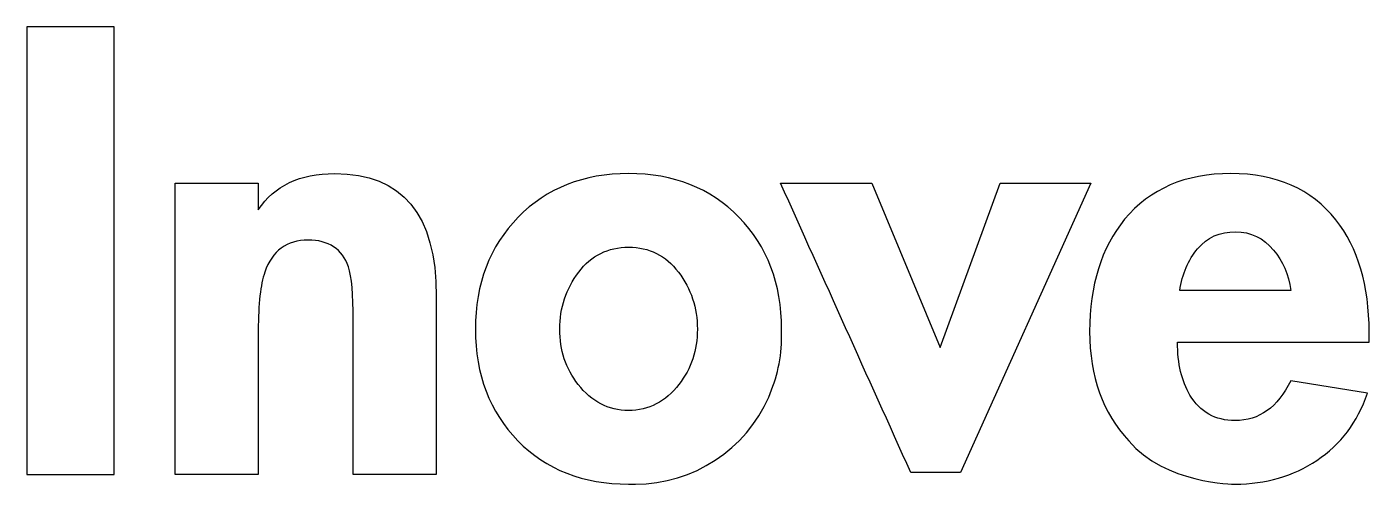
# Model space of a CAD drawing. Header units: centimetres. Extents: x -18.2 to 14.1, y -5.3 to 5.7.
import ezdxf

# ---------------------------------------------------------------- set-up
doc = ezdxf.new("R2010")
doc.units = ezdxf.units.CM
doc.header["$MEASUREMENT"] = 0
doc.layers.add('Layer 1', color=7, linetype='Continuous')

msp = doc.modelspace()

# ---------------------------------------------------------------- linework, layer by layer
at = {"layer": 'Layer 1', "color": 250}
for points, knots in [([(-16.09841, 5.74026), (-16.09841, 5.74026), (-16.09841, -5.04279), (-16.09841, -5.04279), (-16.09841, -5.04279), (-16.09841, -5.04279), (-18.20068, -5.04279), (-18.20068, -5.04279), (-18.20068, -5.04279), (-18.20068, -5.04279), (-18.20068, 5.74026), (-18.20068, 5.74026), (-18.20068, 5.74026), (-18.20068, 5.74026), (-16.09841, 5.74026), (-16.09841, 5.74026)], [0, 0, 0, 0, 0.2, 0.2, 0.2, 0.2, 0.4, 0.4, 0.4, 0.4, 0.6, 0.6, 0.6, 0.6, 1, 1, 1, 1]), ([(-13.93687, -5.04279), (-13.93687, -5.04279), (-12.62306, -5.04279), (-12.62306, -5.04279), (-12.62306, -5.04279), (-12.62306, -5.04279), (-12.62306, -4.61024), (-12.62306, -4.61024), (-12.62306, -4.61024), (-12.62306, -4.61024), (-12.62306, -3.4618), (-12.62306, -3.4618), (-12.62306, -3.4618), (-12.62306, -3.4618), (-12.62306, -1.56759), (-12.62306, -1.56759), (-12.62306, -1.56759), (-12.62306, -0.92856), (-12.57085, -0.46167), (-12.46596, -0.16614), (-12.46596, -0.16614), (-12.28472, 0.34857), (-11.93683, 0.60617), (-11.42195, 0.60617), (-11.42195, 0.60617), (-10.92622, 0.60617), (-10.60216, 0.39184), (-10.44945, -0.03742), (-10.44945, -0.03742), (-10.37325, -0.27589), (-10.33501, -0.70484), (-10.33501, -1.32458), (-10.33501, -1.32458), (-10.33501, -1.32458), (-10.33501, -5.04279), (-10.33501, -5.04279), (-10.33501, -5.04279), (-10.33501, -5.04279), (-8.33291, -5.04279), (-8.33291, -5.04279), (-8.33291, -5.04279), (-8.33291, -5.04279), (-8.33291, -0.75234), (-8.33291, -0.75234), (-8.33291, -0.75234), (-8.33291, 1.22106), (-9.14817, 2.20783), (-10.78072, 2.20783), (-10.78072, 2.20783), (-11.62436, 2.20783), (-12.23941, 1.91716), (-12.62306, 1.3355), (-12.62306, 1.3355), (-12.62306, 1.3355), (-12.62306, 1.3355), (-12.62306, 1.3355), (-12.62306, 1.3355), (-12.62306, 1.3355), (-12.62306, 1.97924), (-12.62306, 1.97924), (-12.62306, 1.97924), (-12.62306, 1.97924), (-14.62545, 1.97924), (-14.62545, 1.97924), (-14.62545, 1.97924), (-14.62545, 1.97924), (-14.62545, -3.4618), (-14.62545, -3.4618), (-14.62545, -3.4618), (-14.62545, -3.4618), (-14.62545, -5.04279), (-14.62545, -5.04279), (-14.62545, -5.04279), (-14.62545, -5.04279), (-13.93687, -5.04279), (-13.93687, -5.04279)], [0, 0, 0, 0, 0.05, 0.05, 0.05, 0.05, 0.1, 0.1, 0.1, 0.1, 0.15, 0.15, 0.15, 0.15, 0.2, 0.2, 0.2, 0.2, 0.25, 0.25, 0.25, 0.25, 0.3, 0.3, 0.3, 0.3, 0.35, 0.35, 0.35, 0.35, 0.4, 0.4, 0.4, 0.4, 0.45, 0.45, 0.45, 0.45, 0.5, 0.5, 0.5, 0.5, 0.55, 0.55, 0.55, 0.55, 0.6, 0.6, 0.6, 0.6, 0.65, 0.65, 0.65, 0.65, 0.7, 0.7, 0.7, 0.7, 0.75, 0.75, 0.75, 0.75, 0.8, 0.8, 0.8, 0.8, 0.85, 0.85, 0.85, 0.85, 0.9, 0.9, 0.9, 0.9, 1, 1, 1, 1]), ([(-0.01039, -1.62725), (-0.00991, -1.65176), (-0.0096, -1.67632), (-0.0096, -1.70095), (-0.0096, -1.70095), (-0.0096, -2.22616), (-0.12145, -2.72488), (-0.32224, -3.17397), (-0.32224, -3.17397), (-0.86563, -4.43566), (-2.14481, -5.27154), (-3.53012, -5.27154), (-3.53012, -5.27154), (-3.55519, -5.27154), (-3.58017, -5.2712), (-3.60511, -5.27067), (-3.60511, -5.27067), (-3.63628, -5.27125), (-3.66761, -5.27154), (-3.69911, -5.27154), (-3.69911, -5.27154), (-4.79579, -5.27154), (-5.68474, -4.92364), (-6.36626, -4.22769), (-6.36626, -4.22769), (-7.04795, -3.53158), (-7.38894, -2.63543), (-7.38894, -1.5389), (-7.38894, -1.5389), (-7.38894, -0.44254), (-7.04575, 0.45597), (-6.3592, 1.15678), (-6.3592, 1.15678), (-5.67298, 1.85758), (-4.78607, 2.20783), (-3.69911, 2.20783), (-3.69911, 2.20783), (-2.61247, 2.20783), (-1.72556, 1.85758), (-1.03933, 1.15678), (-1.03933, 1.15678), (-0.35279, 0.45597), (-0.0096, -0.44254), (-0.0096, -1.5389), (-0.0096, -1.5389), (-0.0096, -1.56851), (-0.0099, -1.59794), (-0.01039, -1.62725)], [0, 0, 0, 0, 0.07692308, 0.07692308, 0.07692308, 0.07692308, 0.15384615, 0.15384615, 0.15384615, 0.15384615, 0.23076923, 0.23076923, 0.23076923, 0.23076923, 0.30769231, 0.30769231, 0.30769231, 0.30769231, 0.38461538, 0.38461538, 0.38461538, 0.38461538, 0.46153846, 0.46153846, 0.46153846, 0.46153846, 0.53846154, 0.53846154, 0.53846154, 0.53846154, 0.61538462, 0.61538462, 0.61538462, 0.61538462, 0.69230769, 0.69230769, 0.69230769, 0.69230769, 0.76923077, 0.76923077, 0.76923077, 0.76923077, 0.84615385, 0.84615385, 0.84615385, 0.84615385, 1, 1, 1, 1]), ([(3.10138, -4.98915), (3.10138, -4.98915), (4.30182, -4.99248), (4.30182, -4.99248), (4.30182, -4.99248), (4.30182, -4.99248), (7.44374, 1.97924), (7.44374, 1.97924), (7.44374, 1.97924), (7.44374, 1.97924), (5.2554, 1.97924), (5.2554, 1.97924), (5.2554, 1.97924), (5.2554, 1.97924), (3.81114, -1.98243), (3.81114, -1.98243), (3.81114, -1.98243), (3.81114, -1.98243), (2.16651, 1.97924), (2.16651, 1.97924), (2.16651, 1.97924), (2.16651, 1.97924), (-0.03579, 1.97924), (-0.03579, 1.97924), (-0.03579, 1.97924), (1.00651, -0.34171), (2.05573, -2.6752), (3.10138, -4.98915)], [0, 0, 0, 0, 0.125, 0.125, 0.125, 0.125, 0.25, 0.25, 0.25, 0.25, 0.375, 0.375, 0.375, 0.375, 0.5, 0.5, 0.5, 0.5, 0.625, 0.625, 0.625, 0.625, 0.75, 0.75, 0.75, 0.75, 1, 1, 1, 1]), ([(14.14877, -1.85373), (14.14877, -1.85373), (9.52939, -1.85373), (9.52939, -1.85373), (9.52939, -1.85373), (9.52939, -2.36859), (9.62942, -2.79268), (9.82963, -3.12631), (9.82963, -3.12631), (10.0775, -3.53645), (10.43981, -3.74137), (10.91658, -3.74137), (10.91658, -3.74137), (11.49808, -3.74137), (11.94616, -3.422), (12.26082, -2.78327), (12.26082, -2.78327), (12.26082, -2.78327), (14.10581, -3.08335), (14.10581, -3.08335), (14.10581, -3.08335), (13.86735, -3.77961), (13.46207, -4.31815), (12.89014, -4.69944), (12.89014, -4.69944), (12.31804, -5.08104), (11.66004, -5.27154), (10.91658, -5.27154), (10.91658, -5.27154), (10.88494, -5.27117), (9.22417, -5.2615), (8.35651, -4.22769), (8.35651, -4.22769), (7.72736, -3.56028), (7.41286, -2.68309), (7.41286, -1.5963), (7.41286, -1.5963), (7.41286, -0.4808), (7.69396, 0.42007), (8.25664, 1.1066), (8.25664, 1.1066), (8.86668, 1.84081), (9.72004, 2.20783), (10.81625, 2.20783), (10.81625, 2.20783), (11.91277, 2.20783), (12.75672, 1.83595), (13.34778, 1.09234), (13.34778, 1.09234), (13.88177, 0.41552), (14.14877, -0.48566), (14.14877, -1.61055), (14.14877, -1.61055), (14.14877, -1.61055), (14.14877, -1.85373), (14.14877, -1.85373)], [0, 0, 0, 0, 0.06666667, 0.06666667, 0.06666667, 0.06666667, 0.13333333, 0.13333333, 0.13333333, 0.13333333, 0.2, 0.2, 0.2, 0.2, 0.26666667, 0.26666667, 0.26666667, 0.26666667, 0.33333333, 0.33333333, 0.33333333, 0.33333333, 0.4, 0.4, 0.4, 0.4, 0.46666667, 0.46666667, 0.46666667, 0.46666667, 0.53333333, 0.53333333, 0.53333333, 0.53333333, 0.6, 0.6, 0.6, 0.6, 0.66666667, 0.66666667, 0.66666667, 0.66666667, 0.73333333, 0.73333333, 0.73333333, 0.73333333, 0.8, 0.8, 0.8, 0.8, 0.86666667, 0.86666667, 0.86666667, 0.86666667, 1, 1, 1, 1]), ([(9.58646, -0.60952), (9.58646, -0.60952), (12.26082, -0.60952), (12.26082, -0.60952), (12.26082, -0.60952), (12.20376, -0.2185), (12.06531, 0.10572), (11.84597, 0.36299), (11.84597, 0.36299), (11.59811, 0.65853), (11.29302, 0.80637), (10.93069, 0.80637), (10.93069, 0.80637), (10.5494, 0.80637), (10.24431, 0.67045), (10.01541, 0.3989), (10.01541, 0.3989), (9.78682, 0.12705), (9.64369, -0.2091), (9.58646, -0.60952)], [0, 0, 0, 0, 0.16666667, 0.16666667, 0.16666667, 0.16666667, 0.33333333, 0.33333333, 0.33333333, 0.33333333, 0.5, 0.5, 0.5, 0.5, 0.66666667, 0.66666667, 0.66666667, 0.66666667, 1, 1, 1, 1]), ([(-3.69911, 0.43465), (-4.19516, 0.43465), (-4.59543, 0.23428), (-4.90068, -0.16614), (-4.90068, -0.16614), (-5.20562, -0.56656), (-5.35833, -1.0242), (-5.35833, -1.5389), (-5.35833, -1.5389), (-5.35833, -2.04421), (-5.21048, -2.48774), (-4.91495, -2.86903), (-4.91495, -2.86903), (-4.59057, -3.28827), (-4.18545, -3.49819), (-3.69911, -3.49819), (-3.69911, -3.49819), (-3.21309, -3.49819), (-2.80782, -3.28827), (-2.48391, -2.86903), (-2.48391, -2.86903), (-2.18822, -2.48774), (-2.04038, -2.04421), (-2.04038, -1.5389), (-2.04038, -1.5389), (-2.04038, -1.0242), (-2.19277, -0.56656), (-2.49802, -0.16614), (-2.49802, -0.16614), (-2.80312, 0.23428), (-3.20352, 0.43465), (-3.69911, 0.43465)], [0, 0, 0, 0, 0.11111111, 0.11111111, 0.11111111, 0.11111111, 0.22222222, 0.22222222, 0.22222222, 0.22222222, 0.33333333, 0.33333333, 0.33333333, 0.33333333, 0.44444444, 0.44444444, 0.44444444, 0.44444444, 0.55555556, 0.55555556, 0.55555556, 0.55555556, 0.66666667, 0.66666667, 0.66666667, 0.66666667, 0.77777778, 0.77777778, 0.77777778, 0.77777778, 1, 1, 1, 1])]:
    msp.add_open_spline(points, degree=3, knots=knots, dxfattribs=at)

doc.saveas('drawing.dxf')
